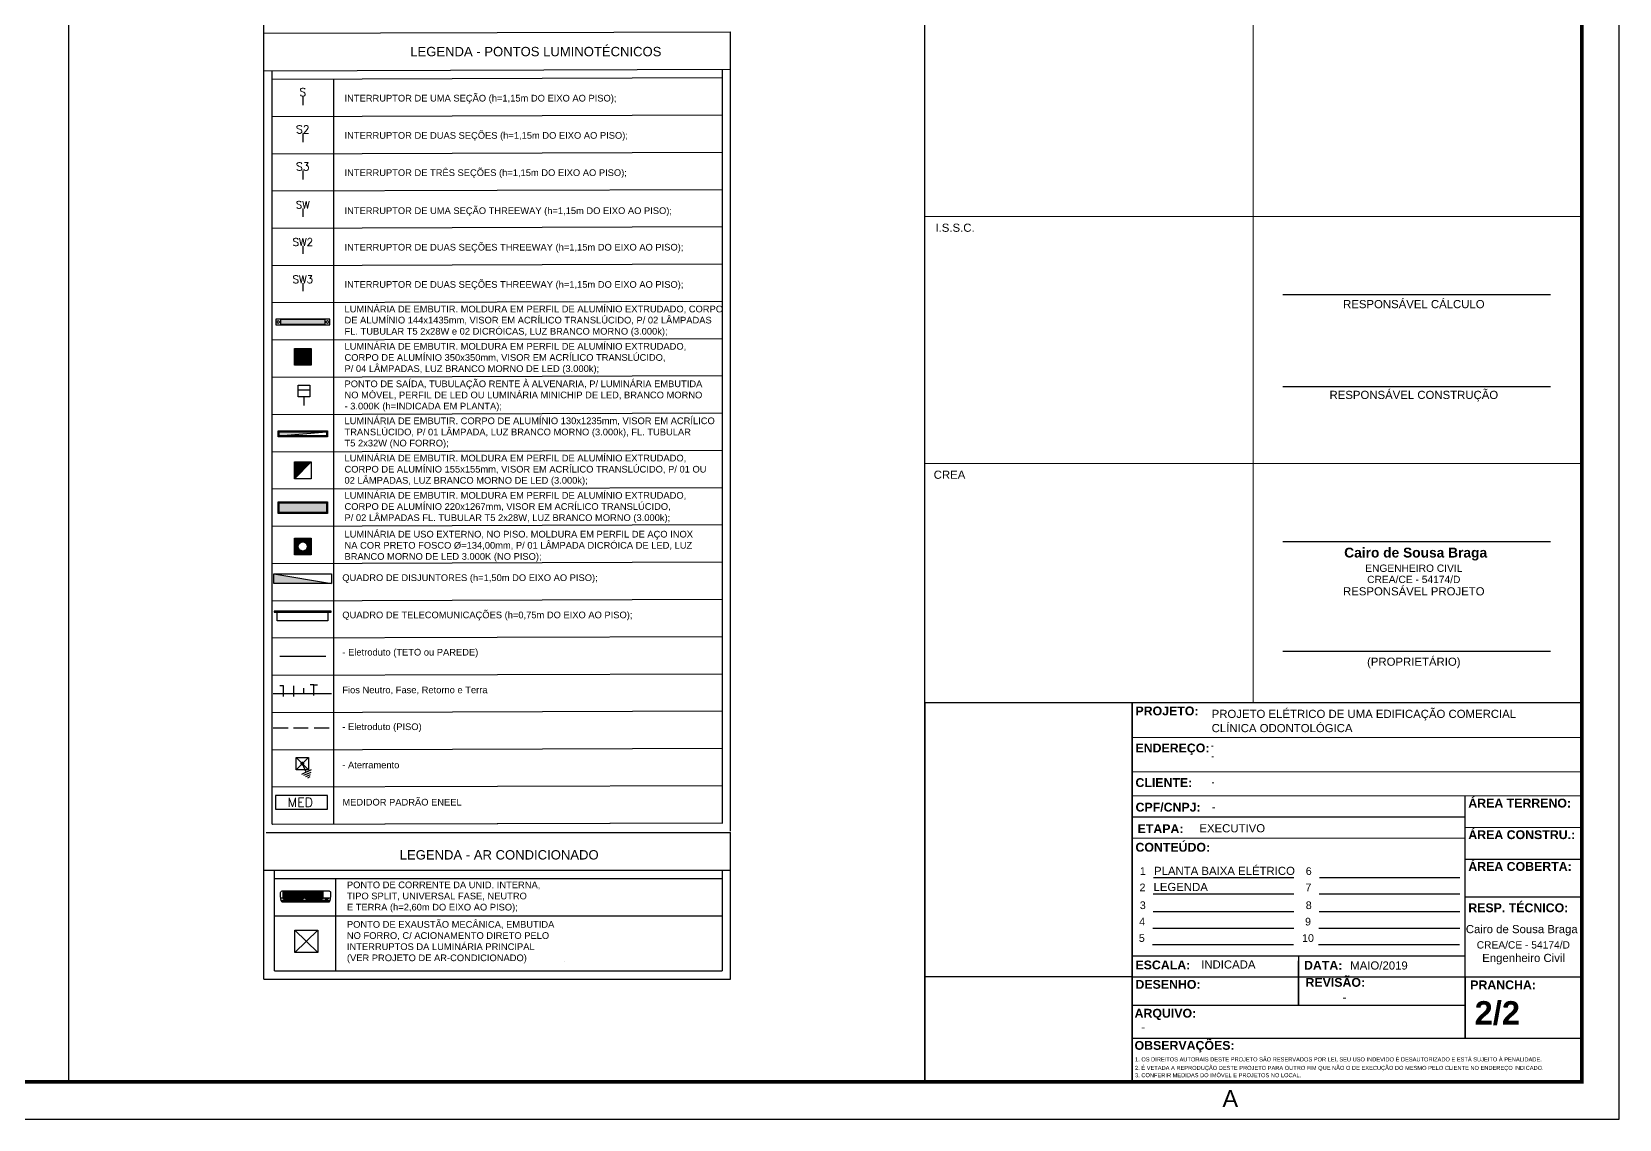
# Model space of a CAD drawing. Header units: millimetres. Extents: x 3082 to 3316, y 298 to 342.
# Drawn here: x 3176 to 3207.71, y 297.86 to 319.59 of the extents above; entities that cross this region are included whole.
import ezdxf
from ezdxf.enums import TextEntityAlignment as Align

# ---------------------------------------------------------------- set-up
doc = ezdxf.new("R2010")
doc.units = ezdxf.units.MM
doc.header["$MEASUREMENT"] = 0
doc.linetypes.add('CONTINU', pattern=[0])
doc.linetypes.add('HIDDEN', pattern=[0.375, 0.25, -0.125])
doc.layers.get('0').update_dxf_attribs({"linetype": 'CONTINUOUS'})
for name, color, linetype in [('A-PEN-Y', 2, 'CONTINUOUS'), ('Ar condicionado', 3, 'CONTINUOUS'), ('E-txt-g', 3, 'CONTINUOUS'), ('eletroduto parede e teto', 2, 'CONTINU'), ('Especificações', 3, 'CONTINUOUS'), ("LINHA - PROJETU'S", 1, 'CONTINUOUS'), ('LUMINO', 4, 'CONTINUOUS'), ('P2', 1, 'CONTINUOUS'), ('PL3', 3, 'CONTINUOUS'), ('Pontos Elétricos e Luminotécnica', 3, 'CONTINUOUS'), ('Pontos Luminotécnicos', 3, 'CONTINUOUS'), ('PONTOS_ELETRICOS', 2, 'CONTINUOUS'), ("PRANCHA - PROJETU'S", 7, 'CONTINUOUS'), ('projeção', 6, 'CONTINUOUS'), ('TEXTO', 2, 'CONTINUOUS'), ('TXT_0', 7, 'CONTINUOUS')]:
    doc.layers.add(name, color=color, linetype=linetype)
doc.styles.add('ARIAL', font='arial.ttf', dxfattribs={"height": 2})
doc.styles.add('F2', font='ARIALN.TTF')
doc.styles.add('HELVET', font='HELVET.SHX')
doc.styles.add('PADRAO_TXT', font='romans.shx')
doc.styles.add('ROMANS', font='romans.shx', dxfattribs={"height": 0.1})

# ---------------------------------------------------------------- blocks, each defined once
blk = doc.blocks.new('Interruptor 1S')
at = {"layer": 'PL3'}
blk.add_line((0, 0.08), (0, 0), dxfattribs=at)
at = {"layer": 'PL3', "style": 'ROMANS'}
blk.add_text('S', height=0.072, dxfattribs=at).set_placement((0, 0.116), align=Align.MIDDLE)
blk = doc.blocks.new('interruptor tw duplo')
at = {"layer": 'PL3'}
blk.add_line((0, 0.111), (0, 0), dxfattribs=at)
at = {"layer": 'PL3', "style": 'ROMANS'}
blk.add_text('SW2', height=0.0995, dxfattribs=at).set_placement((0, 0.16), align=Align.MIDDLE)
blk = doc.blocks.new('interruptor threeway simples.01')
at = {"layer": 'PL3'}
blk.add_line((0, 2.48), (0, 0), dxfattribs=at)
at = {"layer": 'PL3', "style": 'ROMANS'}
blk.add_text('SW', height=2.231, dxfattribs=at).set_placement((0, 3.59), align=Align.MIDDLE)
blk = doc.blocks.new('INTERRUPTOR 2.01')
at = {"layer": 'Pontos Elétricos e Luminotécnica'}
blk.add_line((0, 2.68), (0, 0.01), dxfattribs=at)
at = {"layer": 'Pontos Elétricos e Luminotécnica', "style": 'ROMANS'}
blk.add_text('S2', height=2.396, dxfattribs=at).set_placement((0, 3.87), align=Align.MIDDLE)
blk = doc.blocks.new('INTERRUPTOR 3.01')
at = {"layer": 'Pontos Elétricos e Luminotécnica'}
blk.add_line((0, 2.66), (0, 0), dxfattribs=at)
at = {"layer": 'Pontos Elétricos e Luminotécnica', "style": 'ROMANS'}
blk.add_text('S3', height=2.396, dxfattribs=at).set_placement((0, 3.86), align=Align.MIDDLE)
blk = doc.blocks.new('INTERRUPTOR THREEWAY.01')
at = {"layer": 'Pontos Elétricos e Luminotécnica'}
blk.add_line((0, 2.48), (0, 0), dxfattribs=at)
at = {"layer": 'Pontos Elétricos e Luminotécnica', "style": 'ROMANS'}
blk.add_text('SW3', height=2.231, dxfattribs=at).set_placement((0, 3.59), align=Align.MIDDLE)
blk = doc.blocks.new('1111')
at = {"layer": 'Pontos Luminotécnicos'}
h = blk.add_hatch(color=9, dxfattribs=at)
h.dxf.hatch_style = 1
h.paths.add_polyline_path([(-1.3125, -0.134), (-0.1225, -0.134), (-0.1225, -0.01), (-1.3125, -0.01)])
for points in [[(-1.435, -0.144), (0, -0.144), (0, 0), (-1.435, 0)], [(-1.3125, -0.134), (-0.1225, -0.134), (-0.1225, -0.01), (-1.3125, -0.01)]]:
    blk.add_lwpolyline(points, close=True, dxfattribs=at)
for centre in [(-1.37375, -0.072), (-0.06125, -0.072)]:
    blk.add_circle(centre, 0.03675, dxfattribs=at)
blk = doc.blocks.new('PONTO PERFIL.01')
at = {"layer": 'Especificações'}
h = blk.add_hatch(dxfattribs=at)
h.set_pattern_fill('ANGLE', color=9)
h.set_pattern_definition([(0, (-4765.716, 106.664), (0, 6.985), [5.08, -1.905]), (90, (-4765.716, 106.664), (-6.985, 4e-16), [5.08, -1.905])])
h.paths.add_polyline_path([(-1.75, 6.12), (1.75, 6.12), (1.75, 2.62), (-1.75, 2.62)])
at = {"layer": 'PL3'}
blk.add_line((0, 2.62), (0, 0), dxfattribs=at)
at = {"layer": 'Pontos Luminotécnicos'}
blk.add_lwpolyline([(-1.75, 6.12), (1.75, 6.12), (1.75, 2.62), (-1.75, 2.62)], close=True, dxfattribs=at)
blk = doc.blocks.new('ar projeção.01')
at = {"layer": 'projeção', "ltscale": 0.5}
for p, q in [((-0.49, -0.14), (0.49, -0.14)), ((-0.485, -0.181), (0.485, -0.181)), ((-0.481, -0.201), (0.481, -0.201)), ((-0.471, -0.214), (0.471, -0.214)), ((-0.455, -0.14), (-0.44, -0.16)), ((-0.452, -0.021), (-0.452, -0.123)), ((-0.452, -0.021), (-0.175, -0.021)), ((-0.452, -0.034), (-0.07, -0.034)), ((-0.452, -0.048), (-0.07, -0.048)), ((-0.452, -0.06), (-0.07, -0.06)), ((-0.452, -0.073), (-0.07, -0.073)), ((-0.452, -0.085), (-0.07, -0.085)), ((-0.452, -0.098), (-0.07, -0.098)), ((-0.452, -0.11), (-0.07, -0.11)), ((-0.452, -0.123), (-0.175, -0.123)), ((-0.44, -0.16), (-0.05, -0.16)), ((-0.406, -0.021), (-0.406, -0.123)), ((-0.36, -0.021), (-0.36, -0.123)), ((-0.314, -0.021), (-0.314, -0.123)), ((-0.267, -0.021), (-0.267, -0.123)), ((-0.221, -0.021), (-0.221, -0.123)), ((-0.175, -0.021), (0.343, -0.021)), ((-0.175, -0.021), (-0.175, -0.123)), ((-0.175, -0.123), (0.343, -0.123)), ((-0.129, -0.021), (-0.129, -0.123)), ((-0.07, -0.021), (-0.07, -0.123)), ((-0.034, -0.14), (-0.05, -0.16)), ((-0.04, -0.021), (-0.04, -0.123)), ((-0.04, -0.034), (0.343, -0.034)), ((-0.04, -0.048), (0.343, -0.048)), ((-0.04, -0.06), (0.343, -0.06)), ((-0.04, -0.073), (0.343, -0.073)), ((-0.04, -0.085), (0.343, -0.085)), ((-0.04, -0.098), (0.343, -0.098)), ((-0.04, -0.11), (0.343, -0.11)), ((-0.01, -0.14), (0.006, -0.16)), ((0.006, -0.16), (0.335, -0.16)), ((0.019, -0.021), (0.019, -0.123)), ((0.065, -0.021), (0.065, -0.123)), ((0.111, -0.021), (0.111, -0.123)), ((0.158, -0.021), (0.158, -0.123)), ((0.204, -0.021), (0.204, -0.123)), ((0.25, -0.021), (0.25, -0.123)), ((0.296, -0.021), (0.296, -0.123)), ((0.35, -0.14), (0.335, -0.16)), ((0.343, -0.021), (0.343, -0.123)), ((0.376, -0.14), (0.391, -0.16)), ((0.391, -0.16), (0.44, -0.16)), ((0.455, -0.14), (0.44, -0.16))]:
    blk.add_line(p, q, dxfattribs=at)
blk.add_lwpolyline([(-0.453, -0.22, -0.36397), (-0.483, -0.195), (-0.495, -0.105), (-0.495, -0.03, -0.414214), (-0.465, 0), (0.465, 0, -0.414214), (0.495, -0.03), (0.495, -0.105), (0.483, -0.195, -0.36397), (0.453, -0.22)], format="xyb", close=True, dxfattribs=at)
blk = doc.blocks.new('*U301', base_point=(8491.6, 4881.8))
at = {"linetype": 'Continuous'}
for p, q in [((8479.6, 4869.8), (8503.6, 4893.8)), ((8479.6, 4893.8), (8503.6, 4869.8)), ((8479.6, 4893.8), (8503.6, 4893.8)), ((8479.6, 4869.8), (8479.6, 4893.8)), ((8508, 4889.4), (8493.3, 4882.6)), ((8503.6, 4893.8), (8503.6, 4869.8)), ((8503.8, 4898.5), (8512.2, 4880.3)), ((8508.3, 4897.8), (8514.6, 4884.2)), ((8512.8, 4897.1), (8517, 4888)), ((8517.2, 4896.4), (8519.3, 4891.9)), ((8503.6, 4869.8), (8479.6, 4869.8))]:
    blk.add_line(p, q, dxfattribs=at)
at = {"linetype": 'Continuous', "const_width": 3.68}
blk.add_lwpolyline([(8489.7, 4881.8, 1), (8493.4, 4881.8, 1)], format="xyb", close=True, dxfattribs=at)
blk = doc.blocks.new('medi')
at = {"layer": 'PONTOS_ELETRICOS'}
blk.add_lwpolyline([(-0.282, -0.074), (0.282, -0.074), (0.282, 0.074), (-0.282, 0.074)], close=True, dxfattribs=at)
at = {"layer": 'TXT_0', "style": 'PADRAO_TXT'}
blk.add_text('MED', height=0.1, dxfattribs=at).set_placement((-0.148, -0.049))
blk = doc.blocks.new('ADFSGASDFG')
at = {"layer": "PRANCHA - PROJETU'S", "color": 1}
blk.add_lwpolyline([(276.578, 47.946), (360.678, 47.946), (360.678, 107.346), (276.578, 107.346)], close=True, dxfattribs=at)
at = {"layer": "PRANCHA - PROJETU'S", "color": 4, "const_width": 0.1}
blk.add_lwpolyline([(279.078, 106.346), (359.678, 106.346), (359.678, 48.946), (279.078, 48.946)], close=True, dxfattribs=at)

msp = doc.modelspace()

# ---------------------------------------------------------------- hatches: boundary and pattern name
at = {"layer": 'Pontos Elétricos e Luminotécnica'}
msp.add_hatch(color=254, dxfattribs=at).paths.add_polyline_path([(3181.988, 308.563), (3180.838, 308.76), (3180.838, 308.563)])
at = {"layer": 'Pontos Luminotécnicos'}
h = msp.add_hatch(color=9, dxfattribs=at)
h.dxf.hatch_style = 1
h.paths.add_polyline_path([(3181.247, 312.927), (3181.581, 312.927), (3181.581, 313.262), (3181.247, 313.262)])
at = {"layer": 'Pontos Luminotécnicos', "ltscale": 0.05}
h = msp.add_hatch(color=9, dxfattribs=at)
h.dxf.hatch_style = 1
h.paths.add_polyline_path([(3181.886, 311.596), (3180.942, 311.596), (3180.942, 311.519)])
h = msp.add_hatch(color=9, dxfattribs=at)
h.dxf.hatch_style = 1
h.paths.add_polyline_path([(3181.581, 310.994), (3181.247, 310.994), (3181.247, 310.66)])
h = msp.add_hatch(color=9, dxfattribs=at)
h.dxf.hatch_style = 1
h.paths.add_polyline_path([(3180.942, 310.18), (3181.886, 310.18), (3181.886, 309.986), (3180.942, 309.986)])
at = {"layer": 'Pontos Luminotécnicos'}
h = msp.add_hatch(color=251, dxfattribs=at)
h.dxf.hatch_style = 1
h.paths.add_polyline_path([(3181.581, 309.474), (3181.247, 309.474), (3181.247, 309.139), (3181.581, 309.139)])
h.paths.add_polyline_path([(3181.505, 309.306, -1), (3181.323, 309.306, -1)], flags=16)

# ---------------------------------------------------------------- linework, layer by layer
at = {"color": 5}
for p, q in [((3180.637, 319.556), (3180.637, 337.852)), ((3180.637, 319.556), (3189.959, 319.587)), ((3180.637, 303.591), (3180.637, 319.556)), ((3189.959, 303.622), (3189.959, 319.587)), ((3180.637, 318.806), (3189.959, 318.838)), ((3180.637, 300.662), (3180.637, 303.591)), ((3180.682, 303.591), (3189.959, 303.591)), ((3189.959, 300.662), (3189.959, 303.591)), ((3180.637, 302.842), (3189.959, 302.842)), ((3186.65, 301.02), (3186.65, 301.02)), ((3180.637, 300.662), (3189.959, 300.662))]:
    msp.add_line(p, q, dxfattribs=at)
at = {"color": 4}
msp.add_line((3206.962, 306.028), (3206.962, 320.829), dxfattribs=at)
at = {"color": 250}
for p, q in [((3180.803, 303.758), (3180.805, 318.807)), ((3189.793, 318.838), (3189.793, 303.788)), ((3180.803, 318.64), (3189.793, 318.671)), ((3182.025, 318.64), (3182.025, 303.762)), ((3180.803, 317.896), (3189.793, 317.927)), ((3180.803, 317.896), (3189.793, 317.927)), ((3180.803, 317.152), (3189.793, 317.183)), ((3180.803, 317.152), (3189.793, 317.183)), ((3180.803, 316.408), (3189.793, 316.439)), ((3180.803, 316.408), (3189.793, 316.439)), ((3180.803, 315.664), (3189.793, 315.695)), ((3180.803, 315.664), (3189.793, 315.695)), ((3180.803, 314.92), (3189.793, 314.95)), ((3180.803, 314.176), (3189.793, 314.206)), ((3180.803, 313.431), (3189.793, 313.462)), ((3180.803, 312.687), (3189.793, 312.718)), ((3180.803, 311.943), (3189.793, 311.974)), ((3180.803, 311.199), (3189.793, 311.23)), ((3180.803, 310.455), (3189.793, 310.486)), ((3180.803, 309.711), (3189.793, 309.742)), ((3180.803, 308.967), (3189.793, 308.997)), ((3180.803, 308.223), (3189.793, 308.253)), ((3180.803, 307.478), (3189.793, 307.509)), ((3180.806, 306.734), (3189.795, 306.765)), ((3180.806, 305.99), (3189.795, 306.021)), ((3180.806, 305.99), (3189.795, 306.021)), ((3180.808, 305.246), (3189.798, 305.277)), ((3180.808, 305.246), (3189.798, 305.277)), ((3180.811, 304.502), (3189.801, 304.533)), ((3180.811, 304.502), (3189.801, 304.533)), ((3180.803, 303.758), (3189.793, 303.788)), ((3180.813, 303.758), (3189.803, 303.788)), ((3180.849, 300.829), (3180.849, 302.842)), ((3180.849, 302.675), (3189.793, 302.675)), ((3180.849, 302.675), (3189.793, 302.675)), ((3182.07, 302.675), (3182.07, 300.829)), ((3189.793, 302.842), (3189.793, 300.829)), ((3180.849, 301.931), (3189.793, 301.931)), ((3180.849, 300.829), (3189.793, 300.829))]:
    msp.add_line(p, q, dxfattribs=at)
at = {"layer": 'E-txt-g'}
for p, q in [((3206.337, 314.331), (3200.993, 314.331)), ((3206.337, 312.495), (3200.993, 312.495)), ((3206.337, 309.398), (3200.993, 309.398)), ((3206.337, 307.211), (3200.993, 307.211))]:
    msp.add_line(p, q, dxfattribs=at)
at = {"layer": "LINHA - PROJETU'S", "color": 1}
msp.add_line((3193.837, 306.897), (3193.837, 316.611), dxfattribs=at)
at = {"layer": "LINHA - PROJETU'S", "color": 1, "const_width": 0.0225}
for points in [[(3176.737, 298.615), (3176.737, 341.665), (3176.737, 341.665)], [(3193.837, 306.181), (3193.837, 320.922), (3206.998, 320.922)], [(3200.4, 306.181), (3200.4, 320.922)], [(3206.962, 315.895), (3193.837, 315.895)], [(3206.962, 310.962), (3193.837, 310.962)], [(3206.962, 306.181), (3193.837, 306.181), (3193.837, 298.615)], [(3197.981, 298.615), (3197.981, 306.181)], [(3197.981, 305.492), (3206.962, 305.492)], [(3197.981, 305.492), (3206.962, 305.492)], [(3197.981, 304.803), (3206.962, 304.803)], [(3197.981, 304.324), (3206.962, 304.324)], [(3197.981, 304.324), (3206.962, 304.324)], [(3197.981, 304.324), (3206.962, 304.324)], [(3204.636, 304.324), (3204.636, 299.493)], [(3204.636, 303.901), (3197.981, 303.901)], [(3197.981, 303.901), (3204.636, 303.901)], [(3206.962, 303.692), (3204.636, 303.692)], [(3197.981, 303.478), (3204.636, 303.478)], [(3204.636, 303.059), (3206.962, 303.059)], [(3206.962, 302.309), (3204.636, 302.309)], [(3204.636, 301.125), (3197.981, 301.125)], [(3201.308, 301.125), (3201.308, 300.144)], [(3193.837, 300.709), (3206.962, 300.709)], [(3204.636, 300.144), (3201.308, 300.144), (3201.308, 300.709)], [(3204.636, 300.709), (3204.636, 300.144)], [(3201.308, 300.144), (3197.981, 300.144)], [(3206.962, 299.485), (3197.981, 299.485)]]:
    msp.add_lwpolyline(points, dxfattribs=at)
at = {"layer": "LINHA - PROJETU'S", "color": 1}
for points in [[(3197.981, 306.181), (3197.981, 298.615)], [(3204.636, 300.709), (3204.636, 299.493)]]:
    msp.add_lwpolyline(points, dxfattribs=at)
at = {"layer": 'LUMINO'}
for p, q in [((3180.958, 307.115), (3181.874, 307.115)), ((3180.822, 306.367), (3181.989, 306.367)), ((3180.822, 306.367), (3181.118, 306.367)), ((3181.026, 306.523), (3180.955, 306.523)), ((3181.026, 306.31), (3181.026, 306.523)), ((3181.234, 306.31), (3181.234, 306.523)), ((3181.437, 306.367), (3181.437, 306.473)), ((3181.634, 306.545), (3181.563, 306.545)), ((3181.634, 306.332), (3181.634, 306.545)), ((3181.634, 306.545), (3181.705, 306.545)), ((3180.825, 305.685), (3181.121, 305.685)), ((3181.226, 305.685), (3181.522, 305.685)), ((3181.642, 305.685), (3181.938, 305.685))]:
    msp.add_line(p, q, dxfattribs=at)
at = {"layer": 'P2'}
msp.add_line((3206.962, 306.181), (3193.837, 306.181), dxfattribs=at)
at = {"layer": 'Pontos Elétricos e Luminotécnica'}
msp.add_line((3180.838, 308.76), (3181.988, 308.563), dxfattribs=at)
for points in [[(3181.988, 308.76), (3181.988, 308.563), (3180.838, 308.563), (3180.838, 308.76)], [(3181.978, 308.016), (3180.842, 308.016), (3180.842, 307.996), (3181.978, 307.996)]]:
    msp.add_lwpolyline(points, close=True, dxfattribs=at)
msp.add_lwpolyline([(3181.917, 307.996), (3181.917, 307.821), (3180.903, 307.821), (3180.903, 307.996)], dxfattribs=at)
at = {"layer": 'Pontos Luminotécnicos', "ltscale": 0.05}
msp.add_line((3180.942, 311.519), (3181.886, 311.596), dxfattribs=at)
at = {"layer": 'Pontos Luminotécnicos', "ltscale": 0.5}
msp.add_line((3181.247, 310.66), (3181.581, 310.994), dxfattribs=at)
at = {"layer": 'Pontos Luminotécnicos', "color": 6, "linetype": 'HIDDEN', "ltscale": 10}
for p, q in [((3181.712, 301.195), (3181.252, 301.643)), ((3181.252, 301.195), (3181.712, 301.643))]:
    msp.add_line(p, q, dxfattribs=at)
at = {"layer": 'Pontos Luminotécnicos', "ltscale": 0.5}
for points in [[(3181.247, 313.262), (3181.581, 313.262), (3181.581, 312.927), (3181.247, 312.927)], [(3181.247, 310.994), (3181.581, 310.994), (3181.581, 310.66), (3181.247, 310.66)], [(3181.247, 309.474), (3181.581, 309.474), (3181.581, 309.139), (3181.247, 309.139)]]:
    msp.add_lwpolyline(points, close=True, dxfattribs=at)
at = {"layer": 'Pontos Luminotécnicos', "ltscale": 0.05}
for points in [[(3180.922, 311.616), (3181.906, 311.616), (3181.906, 311.499), (3180.922, 311.499)], [(3180.942, 311.596), (3181.886, 311.596), (3181.886, 311.519), (3180.942, 311.519)], [(3180.922, 310.2), (3181.906, 310.2), (3181.906, 309.966), (3180.922, 309.966)], [(3180.942, 310.18), (3181.886, 310.18), (3181.886, 309.986), (3180.942, 309.986)]]:
    msp.add_lwpolyline(points, close=True, dxfattribs=at)
at = {"layer": 'Pontos Luminotécnicos', "ltscale": 10}
msp.add_lwpolyline([(3181.252, 301.643), (3181.712, 301.643), (3181.712, 301.195), (3181.252, 301.195)], close=True, dxfattribs=at)
at = {"layer": 'Pontos Luminotécnicos'}
msp.add_circle((3181.414, 309.306), 0.0907, dxfattribs=at)
at = {"layer": "PRANCHA - PROJETU'S", "color": 1}
for p, q in [((3193.837, 306.181), (3193.837, 298.615)), ((3201.308, 300.709), (3201.308, 301.029)), ((3197.981, 300.709), (3193.837, 300.709)), ((3197.981, 299.485), (3206.962, 299.485))]:
    msp.add_line(p, q, dxfattribs=at)
at = {"layer": "PRANCHA - PROJETU'S"}
for p, q in [((3206.962, 306.181), (3206.962, 298.615)), ((3193.837, 298.615), (3206.962, 298.615)), ((3193.837, 298.615), (3206.962, 298.615)), ((3193.837, 298.615), (3206.962, 298.615)), ((3195.166, 298.615), (3206.962, 298.615)), ((3198.59, 298.615), (3206.718, 298.615)), ((3198.59, 298.615), (3206.962, 298.615))]:
    msp.add_line(p, q, dxfattribs=at)
at = {"layer": "PRANCHA - PROJETU'S", "color": 6}
for p, q in [((3198.41, 302.695), (3201.214, 302.695)), ((3201.725, 302.694), (3204.245, 302.694)), ((3201.725, 302.694), (3204.529, 302.694)), ((3198.404, 302.369), (3201.214, 302.369)), ((3201.718, 302.369), (3204.529, 302.369)), ((3198.404, 302.013), (3201.214, 302.013)), ((3201.718, 302.013), (3204.529, 302.013)), ((3198.397, 301.685), (3201.214, 301.685)), ((3198.397, 301.685), (3201.214, 301.685)), ((3201.711, 301.685), (3204.529, 301.685)), ((3201.711, 301.685), (3204.529, 301.685)), ((3198.39, 301.358), (3201.208, 301.358)), ((3198.39, 301.358), (3201.208, 301.358)), ((3201.704, 301.358), (3204.522, 301.358)), ((3201.704, 301.358), (3204.522, 301.358))]:
    msp.add_line(p, q, dxfattribs=at)
at = {"layer": "PRANCHA - PROJETU'S", "color": 1}
for points in [[(3206.962, 306.181), (3193.837, 306.181), (3193.837, 298.615)], [(3197.981, 300.448), (3197.981, 306.181)], [(3204.636, 299.493), (3204.636, 304.324)], [(3204.636, 303.059), (3206.962, 303.059)], [(3204.636, 302.309), (3206.962, 302.309)], [(3206.962, 301.029), (3206.992, 301.029)], [(3197.981, 300.709), (3206.962, 300.709)], [(3201.308, 300.144), (3201.308, 300.709)], [(3197.981, 298.615), (3197.981, 300.448)], [(3204.636, 300.448), (3204.636, 300.45)], [(3197.981, 300.144), (3204.636, 300.144)]]:
    msp.add_lwpolyline(points, dxfattribs=at)

# ---------------------------------------------------------------- block references
at = {"layer": 'Ar condicionado', "xscale": 1.008767352160284, "yscale": 1.008767352160284, "zscale": 1.008767352160284}
msp.add_blockref('ar projeção.01', (3181.469, 302.426), dxfattribs=at)
at = {"layer": 'eletroduto parede e teto', "xscale": 1.842749999999999, "yscale": 1.842749999999999, "zscale": 1.842749999999999}
msp.add_blockref('medi', (3181.385, 304.193), dxfattribs=at)
at = {"layer": 'LUMINO', "xscale": 0.01040050313772038, "yscale": 0.01040050313772038, "zscale": 0.01040050313772038, "rotation": 270}
msp.add_blockref('*U301', (3181.405, 304.968), dxfattribs=at)
at = {"layer": 'Pontos Elétricos e Luminotécnica'}
for name, p, xscale, yscale, zscale in [('Interruptor 1S', (3181.414, 318.124), 2.220610166785793, 2.220610166785793, 2.220610166785793), ('INTERRUPTOR 2.01', (3181.414, 317.379), 0.066733875, 0.066733875, 0.066733875), ('INTERRUPTOR 3.01', (3181.414, 316.636), 0.066733875, 0.066733875, 0.066733875), ('interruptor threeway simples.01', (3181.414, 315.892), 0.066733875, 0.066733875, 0.066733875), ('interruptor tw duplo', (3181.414, 315.148), 1.495360381677012, 1.495360381677012, 1.495360381677012), ('INTERRUPTOR THREEWAY.01', (3181.414, 314.403), 0.066733875, 0.066733875, 0.066733875)]:
    msp.add_blockref(name, p, dxfattribs=dict(at, xscale=xscale, yscale=yscale, zscale=zscale))
at = {"layer": 'Pontos Luminotécnicos'}
for name, p, xscale, yscale, zscale in [('1111', (3181.953, 313.844), 0.7512571735107952, 0.7512571735107952, 0.7512571735107952), ('PONTO PERFIL.01', (3181.435, 312.121), 0.066733875, 0.066733875, 0.066733875)]:
    msp.add_blockref(name, p, dxfattribs=dict(at, xscale=xscale, yscale=yscale, zscale=zscale))
at = {"layer": "PRANCHA - PROJETU'S", "color": 1, "xscale": 0.75, "yscale": 0.75, "zscale": 0.75}
msp.add_blockref('ADFSGASDFG', (2937.204, 261.905), dxfattribs=at)

# ---------------------------------------------------------------- texts
at = {"layer": 'A-PEN-Y', "insert": (3202.218, 309.282), "char_height": 0.19664, "width": 3.78412, "attachment_point": 1, "style": 'HELVET'}
msp.add_mtext('{\\fArial|b1|i0|c0|p34;Cairo de Sousa Braga}', dxfattribs=at)
at = {"layer": "PRANCHA - PROJETU'S", "color": 2, "style": 'ARIAL'}
for s, height, p in [('I.S.S.C.', 0.1626, (3194.444, 315.673)), ('RESPONSÁVEL CÁLCULO', 0.16257, (3203.609, 314.167)), ('RESPONSÁVEL CONSTRUÇÃO', 0.16257, (3203.609, 312.331)), ('CREA', 0.1626, (3194.333, 310.739)), ('RESPONSÁVEL PROJETO', 0.16257, (3203.608, 308.43)), ('(PROPRIETÁRIO)', 0.16257, (3203.608, 307.001))]:
    msp.add_text(s, height=height, dxfattribs=at).set_placement(p, align=Align.MIDDLE)
at = {"layer": "PRANCHA - PROJETU'S", "style": 'ARIAL'}
for s, p in [('ENGENHEIRO CIVIL', (3203.608, 308.872)), ('CREA/CE - 54174/D', (3203.608, 308.651))]:
    msp.add_text(s, height=0.14632, dxfattribs=at).set_placement(p, align=Align.MIDDLE)
at = {"layer": "PRANCHA - PROJETU'S", "color": 2, "style": 'ARIAL'}
for s, height, p in [('PROJETO ELÉTRICO DE UMA EDIFICAÇÃO COMERCIAL', 0.16257, (3199.57, 305.881)), ('CLÍNICA ODONTOLÓGICA', 0.16257, (3199.57, 305.597)), ('-', 0.163, (3199.573, 304.02)), ('EXECUTIVO', 0.1626, (3199.325, 303.596)), ('PLANTA BAIXA ELÉTRICO', 0.16257, (3198.419, 302.745)), ('LEGENDA ', 0.1626, (3198.409, 302.423)), ('INDICADA', 0.1626, (3199.36, 300.875)), ('MAIO/2019', 0.1626, (3202.338, 300.855)), ('-', 0.163, (3202.185, 300.221)), ('-', 0.163, (3198.164, 299.625))]:
    msp.add_text(s, height=height, dxfattribs=at).set_placement(p)
at = {"layer": "PRANCHA - PROJETU'S", "style": 'ARIAL'}
for s, height, p in [('1', 0.153, (3198.135, 302.745)), ('6', 0.153, (3201.45, 302.745)), ('2', 0.153, (3198.129, 302.419)), ('7', 0.153, (3201.443, 302.419)), ('3', 0.153, (3198.135, 302.063)), ('8', 0.153, (3201.45, 302.063)), ('4', 0.153, (3198.122, 301.736)), ('9', 0.153, (3201.436, 301.736)), ('5', 0.153, (3198.115, 301.408)), ('10', 0.1535, (3201.375, 301.408)), ('1. OS DIREITOS AUTORAIS DESTE PROJETO SÃO RESERVADOS POR LEI, SEU USO INDEVIDO É DESAUTORIZADO E ESTÁ SUJEITO À PENALIDADE.', 0.081286, (3198.039, 299.02)), ('3. CONFERIR MEDIDAS DO IMÓVEL E PROJETOS NO LOCAL.', 0.08129, (3198.039, 298.704)), ('2. É VETADA A REPRODUÇÃO DESTE PROJETO PARA OUTRO FIM QUE NÃO O DE EXECUÇÃO DO MESMO PELO CLIENTE NO ENDEREÇO INDICADO.', 0.081286, (3198.039, 298.85))]:
    msp.add_text(s, height=height, dxfattribs=at).set_placement(p)
for s, height, p in [('Cairo de Sousa Braga', 0.16257, (3205.765, 301.533)), ('CREA/CE - 54174/D', 0.14632, (3205.796, 301.231)), ('Engenheiro Civil', 0.16257, (3205.801, 300.957))]:
    msp.add_text(s, height=height, dxfattribs=at).set_placement(p, align=Align.BOTTOM_CENTER)
at = {"layer": "PRANCHA - PROJETU'S", "color": 50, "linetype": 'Continuous', "style": 'ARIAL'}
msp.add_text('A', height=0.338, dxfattribs=at).set_placement((3199.942, 298.277), align=Align.MIDDLE)
at = {"layer": "PRANCHA - PROJETU'S", "color": 3, "char_height": 0.17631, "width": 6.60724, "attachment_point": 1, "style": 'HELVET'}
for s, insert in [('{\\fArial|b1|i0|c0|p34;PROJETO:}', (3198.048, 306.109)), ('{\\fArial|b1|i0|c0|p34;ENDEREÇO:}', (3198.048, 305.369)), ('{\\fArial|b1|i0|c0|p34;CLIENTE:}', (3198.048, 304.678)), ('{\\fArial|b1|i0|c0|p34;CPF/CNPJ:}', (3198.05, 304.187)), ('{\\fArial|b1|i0|c0|p34;ÁREA TERRENO:}', (3204.697, 304.268)), ('{\\fArial|b1|i0|c0|p34;ETAPA:}', (3198.09, 303.756)), ('{\\fArial|b1|i0|c0|p34;ÁREA CONSTRU.:}', (3204.697, 303.637)), ('{\\fArial|b1|i0|c0|p34;CONTEÚDO:}', (3198.048, 303.386)), ('{\\fArial|b1|i0|c0|p34;ÁREA COBERTA:}', (3204.697, 303.003)), ('{\\fArial|b1|i0|c0|p34;RESP. TÉCNICO:}', (3204.697, 302.177)), ('{\\fArial|b1|i0|c0|p34;ESCALA:}', (3198.048, 301.035)), ('{\\fArial|b1|i0|c0|p34;DATA:}', (3201.415, 301.029)), ('{\\fArial|b1|i0|c0|p34;DESENHO:}', (3198.048, 300.647)), ('{\\fArial|b1|i0|c0|p34;REVISÃO:}', (3201.445, 300.687)), ('{\\fArial|b1|i0|c0|p34;PRANCHA:}', (3204.735, 300.638)), ('{\\fArial|b1|i0|c0|p34;ARQUIVO:}', (3198.03, 300.071)), ('{\\fArial|b1|i0|c0|p34;OBSERVAÇÕES:}', (3198.03, 299.428))]:
    msp.add_mtext(s, dxfattribs=dict(at, insert=insert))
at = {"layer": "PRANCHA - PROJETU'S", "color": 2, "insert": (3204.824, 300.224), "char_height": 0.46655, "width": 17.48403, "attachment_point": 1, "style": 'HELVET'}
msp.add_mtext('{\\fArial|b1|i0|c0|p34;2/2}', dxfattribs=at)
at = {"layer": 'TEXTO', "color": 2, "style": 'ARIAL'}
for s, p in [('LEGENDA - PONTOS LUMINOTÉCNICOS', (3186.069, 319.098)), ('LEGENDA - AR CONDICIONADO', (3185.337, 303.053))]:
    msp.add_text(s, height=0.18685, dxfattribs=at).set_placement(p, align=Align.CENTER)
at = {"layer": 'TEXTO', "color": 2, "style": 'F2'}
for p in [(3199.557, 305.265), (3199.564, 305.053), (3199.57, 304.533)]:
    msp.add_text('-', height=0.134, dxfattribs=at).set_placement(p)
at = {"layer": 'TEXTO', "char_height": 0.13347, "attachment_point": 4, "style": 'ARIAL'}
for s, insert in [('INTERRUPTOR DE UMA SEÇÃO (h=1,15m DO EIXO AO PISO);', (3182.247, 318.24)), ('INTERRUPTOR DE DUAS SEÇÕES (h=1,15m DO EIXO AO PISO);', (3182.247, 317.496)), ('INTERRUPTOR DE TRÊS SEÇÕES (h=1,15m DO EIXO AO PISO);', (3182.247, 316.752)), ('INTERRUPTOR DE UMA SEÇÃO THREEWAY (h=1,15m DO EIXO AO PISO);', (3182.247, 315.992)), ('INTERRUPTOR DE DUAS SEÇÕES THREEWAY (h=1,15m DO EIXO AO PISO);', (3182.247, 315.263)), ('INTERRUPTOR DE DUAS SEÇÕES THREEWAY (h=1,15m DO EIXO AO PISO);', (3182.247, 314.519)), ('LUMINÁRIA DE EMBUTIR. MOLDURA EM PERFIL DE ALUMÍNIO EXTRUDADO, CORPO\\PDE ALUMÍNIO 144x1435mm, VISOR EM ACRÍLICO TRANSLÚCIDO, P/ 02 LÂMPADAS\\PFL. TUBULAR T5 2x28W e 02 DICRÓICAS, LUZ BRANCO MORNO (3.000k);', (3182.247, 313.807)), ('LUMINÁRIA DE EMBUTIR. MOLDURA EM PERFIL DE ALUMÍNIO EXTRUDADO,\\PCORPO DE ALUMÍNIO 350x350mm, VISOR EM ACRÍLICO TRANSLÚCIDO,\\PP/ 04 LÂMPADAS, LUZ BRANCO MORNO DE LED (3.000k);', (3182.247, 313.061)), ('PONTO DE SAÍDA, TUBULAÇÃO RENTE À ALVENARIA, P/ LUMINÁRIA EMBUTIDA\\PNO MÓVEL, PERFIL DE LED OU LUMINÁRIA MINICHIP DE LED, BRANCO MORNO\\P- 3.000K (h=INDICADA EM PLANTA);', (3182.247, 312.312)), ('LUMINÁRIA DE EMBUTIR. CORPO DE ALUMÍNIO 130x1235mm, VISOR EM ACRÍLICO\\PTRANSLÚCIDO, P/ 01 LÂMPADA, LUZ BRANCO MORNO (3.000k), FL. TUBULAR\\PT5 2x32W (NO FORRO);', (3182.247, 311.573)), ('LUMINÁRIA DE EMBUTIR. MOLDURA EM PERFIL DE ALUMÍNIO EXTRUDADO,\\PCORPO DE ALUMÍNIO 220x1267mm, VISOR EM ACRÍLICO TRANSLÚCIDO,\\PP/ 02 LÂMPADAS FL. TUBULAR T5 2x28W, LUZ BRANCO MORNO (3.000k);', (3182.247, 310.084)), ('LUMINÁRIA DE USO EXTERNO, NO PISO. MOLDURA EM PERFIL DE AÇO INOX\\PNA COR PRETO FOSCO %%C=134,00mm, P/ 01 LÂMPADA DICRÓICA DE LED, LUZ\\PBRANCO MORNO DE LED 3.000K (NO PISO);', (3182.247, 309.309)), ('QUADRO DE DISJUNTORES (h=1,50m DO EIXO AO PISO);', (3182.203, 308.662)), ('QUADRO DE TELECOMUNICAÇÕES (h=0,75m DO EIXO AO PISO);', (3182.203, 307.918)), ('- Eletroduto (TETO ou PAREDE)', (3182.205, 307.174)), ('Fios Neutro, Fase, Retorno e Terra', (3182.203, 306.429)), ('- Eletroduto (PISO)', (3182.203, 305.685)), ('- Aterramento', (3182.203, 304.941)), ('MEDIDOR PADRÃO ENEEL', (3182.205, 304.197)), ('PONTO DE CORRENTE DA UNID. INTERNA,\\PTIPO SPLIT, UNIVERSAL FASE, NEUTRO\\PE TERRA (h=2,60m DO EIXO AO PISO);', (3182.295, 302.304)), ('PONTO DE EXAUSTÃO MECÂNICA, EMBUTIDA\\PNO FORRO, C/ ACIONAMENTO DIRETO PELO\\PINTERRUPTOS DA LUMINÁRIA PRINCIPAL\\P(VER PROJETO DE AR-CONDICIONADO)', (3182.295, 301.403))]:
    msp.add_mtext(s, dxfattribs=dict(at, insert=insert))
at = {"layer": 'TEXTO', "insert": (3182.247, 310.829), "char_height": 0.13347, "width": 10.06623, "attachment_point": 4, "style": 'ARIAL'}
msp.add_mtext('LUMINÁRIA DE EMBUTIR. MOLDURA EM PERFIL DE ALUMÍNIO EXTRUDADO,\\PCORPO DE ALUMÍNIO 155x155mm, VISOR EM ACRÍLICO TRANSLÚCIDO, P/ 01 OU\\P02 LÂMPADAS, LUZ BRANCO MORNO DE LED (3.000k);', dxfattribs=at)

doc.saveas('drawing.dxf')
